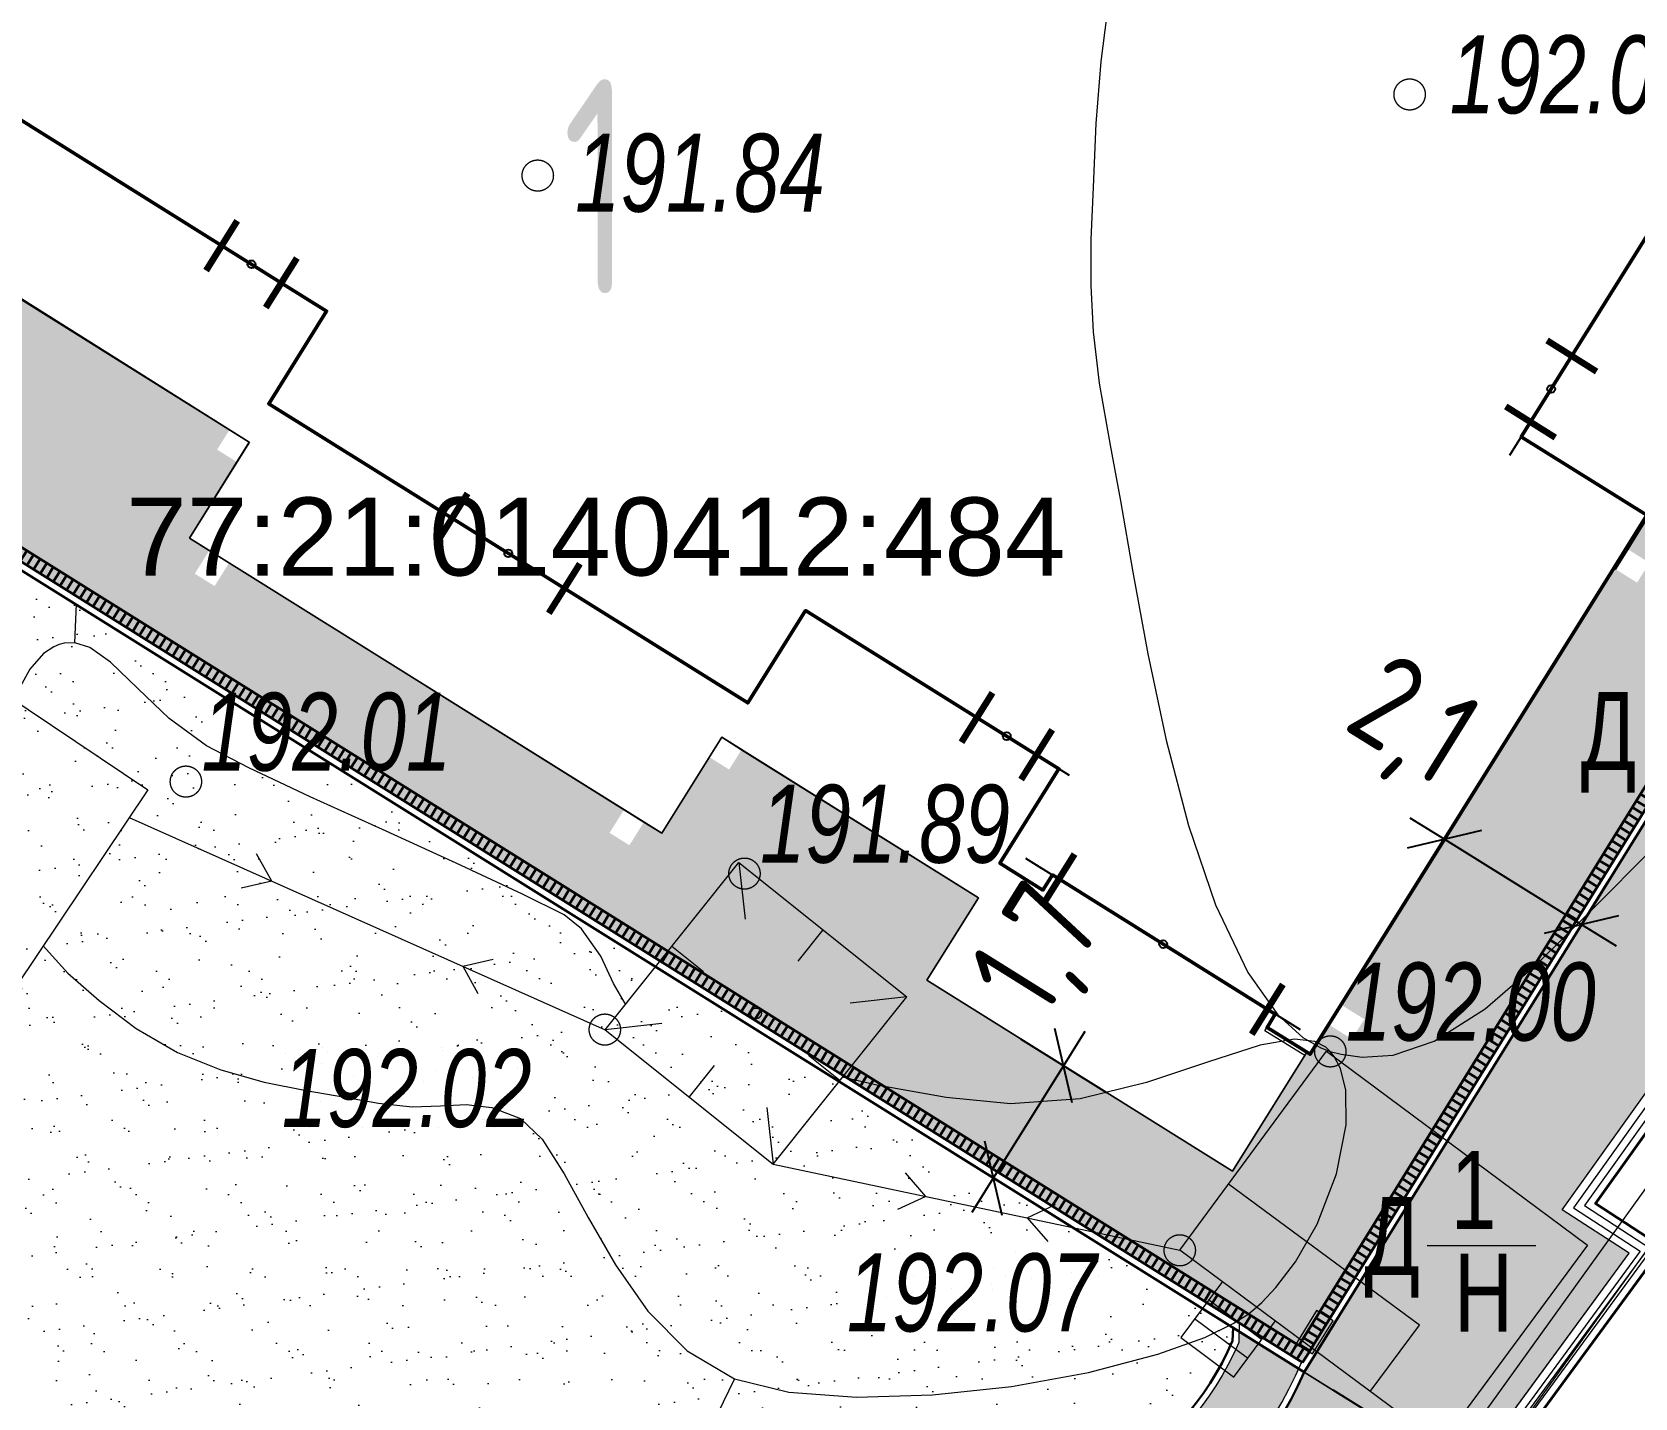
# Model space of a CAD drawing. Header units: millimetres. Extents: x -38151500 to -27467627, y -20617104 to -20349562.
# Drawn here: x -32385421 to -32364874, y -20502633 to -20485120 of the extents above; entities that cross this region are included whole.
import ezdxf
from ezdxf.xclip import XClip

# ---------------------------------------------------------------- set-up
doc = ezdxf.new("R2010")
doc.units = ezdxf.units.MM
doc.header["$MEASUREMENT"] = 0
doc.header["$XCLIPFRAME"] = 0
for name, color, linetype in [('!!! ПОДОСНОВА', 7, 'Continuous'), ('ЛИВНЕВКА лотки', 7, 'Continuous'), ('Новый_РАЗМЕРЫ', 7, 'Continuous')]:
    doc.layers.add(name, color=color, linetype=linetype)
for name, color, linetype, lineweight in [('ЛИВНЕВКА лотки_Ном._пера__220', 220, 'Continuous', 13), ('ЛИВНЕВКА лотки_Ном._пера__5', 5, 'Continuous', 30), ('Новый_Defpoints_Ном._пера__16', 16, 'Continuous', 20), ('Новый_Defpoints_Ном._пера__7', 7, 'Continuous', 25), ('Новый_ГП_БК_08.20_Ном._пера__5', 5, 'Continuous', 30), ('Новый_ГП_Благоустройство штриховка_Ном._пера__246', 246, 'Continuous', 13), ('Новый_ГП_Граница участка_Ном._пера__1', 1, 'Continuous', 40), ('Новый_ГП_Здание сооружение_Ном._пера__16', 16, 'Continuous', 20), ('Новый_ГП_Здание сооружение_Ном._пера__22', 22, 'Continuous', 50), ('Новый_ГП_Ограждение_Ном._пера__152', 152, 'Continuous', 18), ('Новый_ГП_озеленение_газон_Ном._пера__74', 74, 'Continuous', 20), ('Новый_ГП_Текст_Ном._пера__7', 7, 'Continuous', 25), ('Новый_ГТ-сооружение_ ограждение_Ном._пера__19', 7, 'Continuous', 90), ('Новый_РАЗМЕРЫ_Ном._пера__7', 7, 'Continuous', 25), ('Чертеж_1_ГП_Топография_Ном._пера__253', 252, 'Continuous', 18), ('Чертеж_1_Новофедоровское_снт 28_07$0$tp_Здания_Ном._пера__253', 252, 'Continuous', 18), ('Чертеж_1_Новофедоровское_снт 28_07$0$tp_отметки_новые_Ном._пера__253', 252, 'Continuous', 18), ('Чертеж_1_Новый_ГП_Топография_Ном._пера__253', 252, 'Continuous', 18), ('Чертеж_1_Новый_Новофедоровское_снт 28_07$0$tp_Здания_Ном._пера__253', 252, 'Continuous', 18), ('Чертеж_1_Новый_Новофедоровское_снт 28_07$0$tp_Здания_Ном._пера__7', 7, 'Continuous', 18), ('Чертеж_1_Новый_Новофедоровское_снт 28_07$0$tp_ЛЭП нн_Ном._пера__253', 252, 'Continuous', 18), ('Чертеж_1_Новый_Новофедоровское_снт 28_07$0$tp_Ограждения ДЕР_Ном._пера__253', 252, 'Continuous', 18), ('Чертеж_1_Новый_Новофедоровское_снт 28_07$0$tp_отметки_новые_Ном._пера__7', 7, 'Continuous', 18), ('Чертеж_1_Новый_Новофедоровское_снт 28_07$0$tp_рельеф_Ном._пера__253', 252, 'Continuous', 18), ('Чертеж_1_Новый_Новофедоровское_снт 28_07$0$U_Водопровод_Ном._пера__253', 252, 'Continuous', 18)]:
    doc.layers.add(name, color=color, linetype=linetype, lineweight=lineweight)
doc.layers.add('Новый_ГП_Тротуар_Дорожки_Ном._пера__24', color=7, linetype='Continuous', lineweight=20, true_color=0x4f1400)
doc.styles.add('РЎР“Р•РќР•Р\xa0РР\xa0_РЎРўРР›Р¬_1', font='arial.ttf', dxfattribs={"width": 0.75})
doc.styles.add('РЎР“Р•РќР•Р\xa0РР\xa0_РЎРўРР›Р¬_3', font='arial.ttf', dxfattribs={"width": 0.749999})
doc.styles.add('РЎР“Р•РќР•Р\xa0РР\xa0_РЎРўРР›Р¬_5', font='arial.ttf')
doc.styles.add('РЎР“Р•РќР•Р\xa0РР\xa0_РЎРўРР›Р¬_6', font='', dxfattribs={"width": 0.8})
doc.styles.add('РЎР“Р•РќР•Р\xa0РР\xa0_РЎРўРР›Р¬_7', font='')
doc.styles.get('РЎР“Р•РќР•Р\xa0РР\xa0_РЎРўРР›Р¬_6').set_extended_font_data('GOST_type_A')
doc.styles.get('РЎР“Р•РќР•Р\xa0РР\xa0_РЎРўРР›Р¬_7').set_extended_font_data('GOST_type_A')
doc.dimstyles.new('СГЕНЕРИР_СТИЛЬ__2', dxfattribs={"dimtxt": 1200, "dimasz": 658.316413, "dimexe": 0.18, "dimexo": 437.5, "dimgap": 0, "dimtad": 1, "dimdec": 1, "dimlfac": 0.001, "dimzin": 0, "dimdsep": 46, "dimtxsty": 'РЎР“Р•РќР•Р\xa0РР\xa0_РЎРўРР›Р¬_7', "dimblk": 'ARROWHEAD_6', "dimblk1": 'ARROWHEAD_6', "dimblk2": 'ARROWHEAD_6', "dimcen": 0.09, "dimclrd": 7, "dimclre": 7, "dimclrt": 7, "dimadec": 1, "dimazin": 0, "dimtfac": 1, "dimtdec": 4, "dimtmove": 0, "dimatfit": 3, "dimfxl": 0, "dimtolj": 1, "dimtzin": 0, "dimarcsym": 0})
pattern_1 = [(37.5, (5709271.23, 0), (-24.0004694, 734.119856), [0, -579.12, 0, -647.7, 0, -619.125]), (7.5, (5709271.2, 0), (674.284925, 1075.23765), [0, -312.42, 0, -521.97, 0, -200.025]), (327.5, (5708802.6, 0), (1186.488555, 2.155777), [0, -190.5, 0, -685.8, 0, -895.35]), (317.5, (5708802.6, 0), (1145.334679, 334.393985), [0, -95.25, 0, -449.58, 0, -514.35])]
pattern_2 = [(57.9963, (-32353105.87, -20487316.09), (-84.80138, 52.99742), [])]
pattern_3 = [(148.21604, (-32353105.87, -20487316.09), (52.6718, 85.004), [])]

# ---------------------------------------------------------------- blocks, each defined once
blk = doc.blocks.new('Чертеж_5_1', base_point=(5709271, 0))
at = {"layer": 'Чертеж_1_Новый_ГП_Топография_Ном._пера__253', "color": 252, "lineweight": 18, "flags": 128}
for points in [[(-32412929, -20517064), (-32412889, -20517000), (-32402402, -20499900), (-32376232, -20516708), (-32364671, -20500671), (-32354755, -20487867), (-32356509, -20480650), (-32358514, -20473503), (-32364007, -20475465), (-32366862, -20474628), (-32381133, -20465849), (-32371184, -20449640), (-32378793, -20444942), (-32419824, -20512686)], [(-32381959, -20466500), (-32362559, -20478480), (-32360089, -20474480), (-32355649, -20486530), (-32365379, -20500140), (-32364519, -20500700), (-32375879, -20516190), (-32376209, -20516730), (-32376479, -20516560), (-32400959, -20500980), (-32390279, -20483870), (-32391989, -20482750)]]:
    blk.add_lwpolyline(points, close=True, dxfattribs=at)
at = {"layer": 'Чертеж_1_Новый_Новофедоровское_снт 28_07$0$tp_Здания_Ном._пера__253', "color": 252, "lineweight": 18, "flags": 128}
for points in [[(-32388186, -20501169), (-32393103, -20497871), (-32388855, -20491538), (-32383938, -20494836)], [(-32370706, -20500736), (-32368829, -20498186), (-32365484, -20500673), (-32367361, -20503223)]]:
    blk.add_lwpolyline(points, close=True, dxfattribs=at)
for points in [[(-32368267, -20502549), (-32367635, -20501698), (-32370086, -20499894)], [(-32367539, -20500678), (-32366143, -20500678)], [(-32370163, -20501140), (-32370697, -20501859), (-32370018, -20502363)], [(-32369660, -20501882), (-32370339, -20501377)], [(-32369839, -20502123), (-32370518, -20501618)], [(-32369484, -20501644), (-32370025, -20502372)]]:
    blk.add_lwpolyline(points, dxfattribs=at)
at = {"layer": 'Чертеж_1_Новый_Новофедоровское_снт 28_07$0$tp_Здания_Ном._пера__7', "color": 7, "lineweight": 18, "flags": 128}
for points in [[(-32378075, -20497912), (-32376361, -20495769)], [(-32376361, -20495769), (-32374207, -20497492)], [(-32376361, -20495769), (-32376278, -20496494)], [(-32375284, -20496631), (-32375605, -20497032)], [(-32377218, -20496841), (-32376814, -20497164)], [(-32375921, -20499635), (-32374207, -20497492)], [(-32374207, -20497492), (-32374932, -20497571)], [(-32377350, -20497833), (-32378075, -20497912)], [(-32378075, -20497912), (-32375921, -20499635)], [(-32375468, -20498240), (-32375064, -20498563)], [(-32376676, -20498372), (-32376998, -20498773)], [(-32376003, -20498910), (-32375921, -20499635)]]:
    blk.add_lwpolyline(points, dxfattribs=at)
at = {"layer": 'Чертеж_1_Новый_Новофедоровское_снт 28_07$0$tp_Здания_Ном._пера__7', "color": 7, "lineweight": 18}
blk.add_circle((-32376141, -20497702), 68.6, dxfattribs=at)
at = {"layer": 'Чертеж_1_Новый_Новофедоровское_снт 28_07$0$tp_ЛЭП нн_Ном._пера__253', "color": 252, "lineweight": 18, "flags": 128}
for points in [[(-32384176, -20495191), (-32378075, -20497912)], [(-32382349, -20496005), (-32382542, -20495655)], [(-32382349, -20496005), (-32382739, -20496096)], [(-32379901, -20497097), (-32379512, -20497007)], [(-32379901, -20497097), (-32379708, -20497448)], [(-32375921, -20499635), (-32370706, -20500736)], [(-32373964, -20500048), (-32374226, -20499746)], [(-32373964, -20500048), (-32374326, -20500218)], [(-32372663, -20500323), (-32372301, -20500153)], [(-32372663, -20500323), (-32372400, -20500625)]]:
    blk.add_lwpolyline(points, dxfattribs=at)
at = {"layer": 'Чертеж_1_Новый_Новофедоровское_снт 28_07$0$tp_Ограждения ДЕР_Ном._пера__253', "color": 252, "lineweight": 18, "flags": 128}
blk.add_lwpolyline([(-32364007, -20475465), (-32358514, -20473503), (-32356508, -20480652), (-32354755, -20487867), (-32364671, -20500671), (-32374429, -20513890), (-32374676, -20514232)], dxfattribs=at)
at = {"layer": 'Чертеж_1_Новый_Новофедоровское_снт 28_07$0$tp_отметки_новые_Ном._пера__7', "color": 7, "lineweight": 18}
for centre in [(-32367762, -20485920), (-32378939, -20486960), (-32383449, -20494730), (-32376289, -20495910), (-32378079, -20497910), (-32368779, -20498190), (-32370709, -20500740)]:
    blk.add_circle(centre, 200, dxfattribs=at)
at = {"layer": 'Чертеж_1_Новый_Новофедоровское_снт 28_07$0$tp_рельеф_Ном._пера__253', "color": 252, "lineweight": 18, "flags": 128}
for points in [[(-32371598, -20484524), (-32371722, -20485499), (-32371786, -20486294), (-32371820, -20487110), (-32371847, -20487779), (-32371851, -20488373), (-32371820, -20488963), (-32371741, -20489620), (-32371599, -20490415), (-32371470, -20491131), (-32371312, -20492046), (-32371119, -20493091), (-32370883, -20494197), (-32370595, -20495294), (-32370249, -20496311), (-32369836, -20497179), (-32369452, -20497720), (-32369131, -20498012), (-32368900, -20498144), (-32368779, -20498190), (-32368641, -20498227), (-32368371, -20498265), (-32367972, -20498237), (-32367448, -20498058), (-32366793, -20497643), (-32366122, -20497062), (-32365417, -20496366), (-32364662, -20495605)], [(-32384875, -20492950), (-32384852, -20492451)], [(-32377819, -20497575), (-32377968, -20497319), (-32378131, -20496969), (-32378377, -20496617), (-32378600, -20496437), (-32379135, -20496173), (-32379986, -20495777), (-32380931, -20495346), (-32381855, -20494924), (-32382644, -20494552), (-32383183, -20494273), (-32383663, -20493923), (-32384065, -20493538), (-32384416, -20493198), (-32384679, -20493012), (-32384875, -20492950), (-32385008, -20492955), (-32385075, -20492973), (-32385143, -20493002), (-32385273, -20493090), (-32385450, -20493288), (-32385650, -20493655), (-32385659, -20493683)], [(-32385279, -20496836), (-32384962, -20497187), (-32384561, -20497539), (-32384087, -20497894), (-32383556, -20498205), (-32383002, -20498427), (-32382446, -20498583), (-32381909, -20498692), (-32381413, -20498775), (-32380979, -20498853), (-32380549, -20498902), (-32380187, -20498889), (-32379858, -20498872), (-32379528, -20498907), (-32379160, -20499048), (-32378882, -20499313), (-32378600, -20499759), (-32378294, -20500319), (-32377943, -20500928), (-32377527, -20501519), (-32377024, -20502028), (-32376416, -20502387), (-32375722, -20502559), (-32374854, -20502624), (-32373880, -20502595), (-32372866, -20502485), (-32371880, -20502306), (-32370988, -20502073), (-32370387, -20501856), (-32370025, -20501680), (-32369834, -20501558), (-32369755, -20501495), (-32369659, -20501409), (-32369476, -20501216), (-32369227, -20500889), (-32368949, -20500403), (-32368699, -20499758), (-32368576, -20499132), (-32368580, -20498688), (-32368649, -20498408), (-32368729, -20498255), (-32368779, -20498190), (-32368837, -20498135), (-32368976, -20498063), (-32369239, -20498033), (-32369680, -20498111), (-32370354, -20498327), (-32371134, -20498587), (-32371986, -20498797), (-32372879, -20498862), (-32373704, -20498780), (-32374593, -20498622), (-32375037, -20498518)], [(-32376416, -20502387), (-32376634, -20502837)]]:
    blk.add_lwpolyline(points, dxfattribs=at)
at = {"layer": 'Чертеж_1_Новый_Новофедоровское_снт 28_07$0$U_Водопровод_Ном._пера__253', "color": 252, "lineweight": 18, "flags": 128}
blk.add_lwpolyline([(-32363198, -20497803), (-32371294, -20509064)], dxfattribs=at)
at = {"layer": 'Чертеж_1_ГП_Топография_Ном._пера__253', "color": 252, "lineweight": 18, "insert": (-32384214, -20491595), "char_height": 1000, "attachment_point": 4, "style": 'РЎР“Р•РќР•Р\xa0РР\xa0_РЎРўРР›Р¬_5'}
blk.add_mtext('\\A1;{\\pql;\\fArial|b0|i0|c204|p0;\\W1.000000;77:21:0140412:484}', dxfattribs=at)
at = {"layer": 'Чертеж_1_Новофедоровское_снт 28_07$0$tp_Здания_Ном._пера__253', "color": 252, "lineweight": 18, "char_height": 1000, "style": 'РЎР“Р•РќР•Р\xa0РР\xa0_РЎРўРР›Р¬_3'}
for s, insert, attachment_point in [('\\A1;{\\pql;\\fArial|b0|i0|c204|p0;\\W0.749999;Д}', (-32365569, -20494872), 7), ('\\A1;{\\pql;\\fArial|b0|i0|c204|p0;\\W0.749999;1}', (-32367234, -20499966), 4), ('\\A1;{\\pql;\\fArial|b0|i0|c204|p0;\\W0.749999;Д}', (-32368340, -20501348), 7), ('\\A1;{\\pql;\\fArial|b0|i0|c204|p0;\\W0.749999;Н}', (-32367193, -20501281), 4)]:
    blk.add_mtext(s, dxfattribs=dict(at, insert=insert, attachment_point=attachment_point))
at = {"layer": 'Чертеж_1_Новофедоровское_снт 28_07$0$tp_отметки_новые_Ном._пера__253', "color": 252, "lineweight": 18, "char_height": 1000, "attachment_point": 7, "style": 'РЎР“Р•РќР•Р\xa0РР\xa0_РЎРўРР›Р¬_1'}
for s, insert in [('\\A1;{\\pql;\\fArial|b0|i1|c204|p0;\\W0.750000;192.09}', (-32367250, -20486177)), ('\\A1;{\\pql;\\fArial|b0|i1|c204|p0;\\W0.750000;191.84}', (-32378461, -20487438)), ('\\A1;{\\pql;\\fArial|b0|i1|c204|p0;\\W0.750000;192.01}', (-32383250, -20494605)), ('\\A1;{\\pql;\\fArial|b0|i1|c204|p0;\\W0.750000;191.89}', (-32376090, -20495785)), ('\\A1;{\\pql;\\fArial|b0|i1|c204|p0;\\W0.750000;192.00}', (-32368580, -20498065)), ('\\A1;{\\pql;\\fArial|b0|i1|c204|p0;\\W0.750000;192.02}', (-32382221, -20499174)), ('\\A1;{\\pql;\\fArial|b0|i1|c204|p0;\\W0.750000;192.07}', (-32374977, -20501794))]:
    blk.add_mtext(s, dxfattribs=dict(at, insert=insert))
blk = doc.blocks.new('Стена_18_5', base_point=(-32390447, -20488859))
at = {"layer": 'ЛИВНЕВКА лотки_Ном._пера__5', "linetype": 'Continuous', "lineweight": 30}
h = blk.add_hatch(dxfattribs=at)
h.set_pattern_fill('Настил_01_90_гр_0005', color=5, style=0, pattern_type=2)
h.set_pattern_definition(pattern_2)
h.paths.add_polyline_path([(-32390227, -20488808), (-32390312, -20488944), (-32369269, -20502095), (-32369184, -20501959)])
h = blk.add_hatch(dxfattribs=at)
h.set_pattern_fill('Настил_01_90_гр_0005', color=5, style=0, pattern_type=2)
h.set_pattern_definition(pattern_2)
h.paths.add_polyline_path([(-32369269, -20502095), (-32369133, -20502180), (-32369184, -20501959)])
h = blk.add_hatch(dxfattribs=at)
h.set_pattern_fill('Настил_01_90_гр_0005', color=5, style=0, pattern_type=2)
h.set_pattern_definition(pattern_2)
h.paths.add_polyline_path([(-32369184, -20501959), (-32369133, -20502180), (-32369049, -20502044)])
at = {"layer": 'ЛИВНЕВКА лотки_Ном._пера__5', "color": 5, "lineweight": 30, "flags": 128}
for points in [[(-32390312, -20488944), (-32369133, -20502180)], [(-32369184, -20501959), (-32390227, -20488808)], [(-32369133, -20502180), (-32369049, -20502044)]]:
    blk.add_lwpolyline(points, dxfattribs=at)
blk = doc.blocks.new('Стена_19_5', base_point=(-32369133, -20502180))
at = {"layer": 'ЛИВНЕВКА лотки_Ном._пера__5', "linetype": 'Continuous', "lineweight": 30}
h = blk.add_hatch(dxfattribs=at)
h.set_pattern_fill('Настил_01_90_гр_0005', color=5, style=0, pattern_type=2)
h.set_pattern_definition(pattern_3)
h.paths.add_polyline_path([(-32359137, -20485745), (-32358965, -20485769), (-32359022, -20485559)])
h = blk.add_hatch(dxfattribs=at)
h.set_pattern_fill('Настил_01_90_гр_0005', color=5, style=0, pattern_type=2)
h.set_pattern_definition(pattern_3)
h.paths.add_polyline_path([(-32359137, -20485745), (-32369184, -20501959), (-32369049, -20502044), (-32359080, -20485955)])
h = blk.add_hatch(dxfattribs=at)
h.set_pattern_fill('Настил_01_90_гр_0005', color=5, style=0, pattern_type=2)
h.set_pattern_definition(pattern_3)
h.paths.add_polyline_path([(-32359137, -20485745), (-32359080, -20485955), (-32358965, -20485769)])
at = {"layer": 'ЛИВНЕВКА лотки_Ном._пера__5', "color": 5, "lineweight": 30, "flags": 128}
for points in [[(-32358965, -20485769), (-32359022, -20485559)], [(-32359137, -20485745), (-32369184, -20501959)], [(-32369049, -20502044), (-32358965, -20485769)]]:
    blk.add_lwpolyline(points, dxfattribs=at)
blk = doc.blocks.new('Стена_29_5', base_point=(-32369048, -20502043))
at = {"layer": 'ЛИВНЕВКА лотки_Ном._пера__220', "linetype": 'Continuous', "lineweight": 13}
blk.add_hatch(color=220, dxfattribs=at).paths.add_polyline_path([(-32369006, -20502069), (-32368742, -20501644), (-32368955, -20501513), (-32369218, -20501938)])
at = {"layer": 'ЛИВНЕВКА лотки_Ном._пера__220', "color": 220, "lineweight": 13, "flags": 128}
for points in [[(-32368955, -20501513), (-32369218, -20501938)], [(-32368742, -20501644), (-32368955, -20501513)], [(-32369006, -20502069), (-32368742, -20501644)], [(-32369218, -20501938), (-32369006, -20502069)]]:
    blk.add_lwpolyline(points, dxfattribs=at)
blk = doc.blocks.new('*D78', base_point=(-32353106, -20487316))
at = {"layer": 'Новый_РАЗМЕРЫ_Ном._пера__7', "color": 7, "lineweight": 25}
for p, q in [((-32350833, -20490400), (-32350609, -20491354)), ((-32360939, -20507368), (-32350721, -20490877)), ((-32360387, -20507710), (-32368743, -20502532)), ((-32361051, -20506890), (-32360827, -20507845)), ((-32361213, -20507809), (-32360939, -20507368))]:
    blk.add_line(p, q, dxfattribs=at)
at = {"layer": 'Новый_РАЗМЕРЫ_Ном._пера__7', "color": 7, "lineweight": 25, "insert": (-32356640, -20499974), "char_height": 1200, "attachment_point": 7, "rotation": 58.2157, "style": 'РЎР“Р•РќР•Р\xa0РР\xa0_РЎРўРР›Р¬_7'}
blk.add_mtext('\\A1;{\\pql;\\fGOST_type_A|b0|i0|c0|p0;\\W1.000000;19,4}', dxfattribs=at)
blk = doc.blocks.new('ARROWHEAD_6')
at = {"color": 0, "linetype": 'Continuous', "lineweight": 0}
for p, q in [((-0.5, -0.5), (0.5, 0.5)), ((0, 0), (-1, 0))]:
    blk.add_line(p, q, dxfattribs=at)
blk = doc.blocks.new('*D84', base_point=(-32353106, -20487316))
at = {"layer": 'Новый_РАЗМЕРЫ_Ном._пера__7', "color": 7, "lineweight": 25}
for p, q in [((-32367659, -20496023), (-32366975, -20494918)), ((-32366840, -20495358), (-32367794, -20495582)), ((-32367759, -20495197), (-32367317, -20495470)), ((-32367317, -20495470), (-32365557, -20496561)), ((-32365899, -20497113), (-32365215, -20496009)), ((-32366034, -20496673), (-32365080, -20496449)), ((-32365557, -20496561), (-32365115, -20496835))]:
    blk.add_line(p, q, dxfattribs=at)
at = {"layer": 'Новый_РАЗМЕРЫ_Ном._пера__7', "color": 7, "lineweight": 25, "insert": (-32368789, -20494276), "char_height": 1200, "attachment_point": 7, "rotation": 328.2161, "style": 'РЎР“Р•РќР•Р\xa0РР\xa0_РЎРўРР›Р¬_7'}
blk.add_mtext('\\A1;{\\pql;\\fGOST_type_A|b0|i0|c0|p0;\\W1.000000;2,1}', dxfattribs=at)
blk = doc.blocks.new('*D85', base_point=(-32353106, -20487316))
at = {"layer": 'Новый_РАЗМЕРЫ_Ном._пера__7', "color": 7, "lineweight": 25}
for p, q in [((-32372751, -20498029), (-32371649, -20498718)), ((-32372090, -20498851), (-32372310, -20497896)), ((-32371925, -20497933), (-32372200, -20498373)), ((-32372200, -20498373), (-32373100, -20499813)), ((-32373651, -20499469), (-32372549, -20500157)), ((-32373210, -20499336), (-32372990, -20500290)), ((-32373100, -20499813), (-32373375, -20500254))]:
    blk.add_line(p, q, dxfattribs=at)
at = {"layer": 'Новый_РАЗМЕРЫ_Ном._пера__7', "color": 7, "lineweight": 25, "insert": (-32372220, -20497952), "char_height": 1200, "attachment_point": 7, "rotation": 58, "style": 'РЎР“Р•РќР•Р\xa0РР\xa0_РЎРўРР›Р¬_7'}
blk.add_mtext('\\A1;{\\pql;\\fGOST_type_A|b0|i0|c0|p0;\\W1.000000;1,7}', dxfattribs=at)

msp = doc.modelspace()

# ---------------------------------------------------------------- hatches: boundary and pattern name
at = {"layer": 'Новый_ГП_Благоустройство штриховка_Ном._пера__246', "linetype": 'Continuous', "lineweight": 13}
h = msp.add_hatch(dxfattribs=at)
h.set_pattern_fill('щебень_0005', color=246, style=0, pattern_type=2)
h.set_pattern_definition([(0, (5709271.23, 0), (461.88, 400), [230.94, -461.88]), (0, (5709617.64, 200), (461.88, 400), [230.94, -461.88]), (120, (5709040.3, 0), (461.880242, 399.999953), [230.94, -230.94]), (120, (5709502.2, 0), (461.880242, 399.999953), [230.94, -230.94]), (60, (5709271.23, 0), (230.9399192, 799.9996736), [230.94, -230.94, 230.94, -692.82])])
h.paths.add_polyline_path([(-32365653.41, -20480826.98), (-32361879.6, -20483184.77), (-32362568.54, -20484287.32), (-32362271.7, -20484472.75), (-32362430.64, -20484727.18), (-32362727.52, -20484541.73), (-32363495.84, -20485771.31), (-32361885.91, -20486777.3), (-32362018.33, -20486989.29), (-32361720.67, -20487175.23), (-32361879.61, -20487429.67), (-32362177.3, -20487243.77), (-32364960.58, -20491754.25), (-32364687.64, -20491924.76), (-32364846.58, -20492179.2), (-32365142.91, -20491994.06), (-32368640.97, -20497590.83), (-32368343.31, -20497776.77), (-32368502.25, -20498031.21), (-32368799.97, -20497845.21), (-32369038.47, -20498226.81), (-32369080.73, -20498200.09), (-32370034.45, -20499726.35), (-32373952.89, -20497278.17), (-32373289.93, -20496218.51), (-32376325.85, -20494321.95), (-32376485.35, -20494575.84), (-32376739.68, -20494416.87), (-32377349.28, -20495392.25), (-32377578.01, -20495249.83), (-32377763.24, -20495546.52), (-32378017.67, -20495387.58), (-32377832.13, -20495090.56), (-32382895.7, -20491926.95), (-32383081.01, -20492223.61), (-32383335.45, -20492064.67), (-32383149.12, -20491767.69), (-32383404.2, -20491608.64), (-32382794.4, -20490633.46), (-32383049.18, -20490474.3), (-32382889.78, -20490220.45), (-32387265.67, -20487485.34), (-32386233.07, -20485831.53), (-32386275.2, -20485805.26), (-32384314.74, -20482667.86), (-32385943.13, -20481650.32), (-32390448.48, -20488860.69), (-32369132.9, -20502179.64), (-32358964.54, -20485769.49), (-32359987.46, -20482041.09), (-32358923.48, -20480338.31), (-32361469.9, -20478747.18), (-32362533.88, -20480449.96), (-32370810.75, -20475276.08), (-32371221.18, -20475932.93), (-32377609.72, -20471937.59), (-32378246.92, -20472957.33), (-32377865.26, -20473195.82), (-32377679.73, -20472898.84), (-32377425.3, -20473057.78), (-32377610.84, -20473354.8), (-32372098.49, -20476799.3), (-32371912.49, -20476501.56), (-32371658.06, -20476660.5), (-32371844.16, -20476958.22), (-32370279.51, -20477935.92), (-32369723.1, -20477045.47), (-32365351.42, -20479777.21), (-32365721.34, -20480369.09), (-32365466.91, -20480528.03)])
h = msp.add_hatch(dxfattribs=at)
h.set_pattern_fill('Гравий_0005', color=246, style=0, pattern_type=2)
h.set_pattern_definition([(0, (5709271.23, 43.3), (173.2051, 300), [0, -25, 50, -271.4102]), (0, (5709271.23, -43.3), (173.2051, 300), [0, -25, 50, -271.4102]), (60, (5709271.23, 3e-09), (-173.2050711, 300.0000167), [50, -296.4102]), (60, (5709371.23, 3e-09), (-173.2050711, 300.0000167), [0, -296.4102, 50, 0, 0, 0]), (120, (5709271.23, 3e-09), (-346.4101711, 1.67e-05), [0, -296.4102, 50, 0, 0, 0]), (120, (5709371.23, 3e-09), (-346.4101711, 1.67e-05), [50, -296.4102])])
h.paths.add_polyline_path([(-32386045.03, -20491721.05), (-32386951.75, -20491154.4, 0.006807), (-32386854.78, -20491982.72, -0.30621343), (-32387696.71, -20493067.27, 0.00411393), (-32389797.65, -20493818.08, 0.26660493), (-32392163.03, -20497442.37, 0.07801415), (-32391928.89, -20500578.76, 0.17230908), (-32386801.29, -20507904.97, 0.34890477), (-32380840.64, -20507074.29, -0.2585313), (-32376447.91, -20505095.61, 0.01365443), (-32373936.39, -20505139.94, 0.31448357), (-32369183.16, -20502258.84), (-32369950.33, -20501779.39), (-32369952.07, -20501920.58, -0.32180124), (-32373908.31, -20504299.62, -0.01377077), (-32376394.98, -20504257.14, 0.25527026), (-32381480.77, -20506528.05, -0.34324386), (-32386344.31, -20507199.11, -0.17120311), (-32391114.77, -20500371.13, -0.07785365), (-32391324.95, -20497500.11, -0.26369996), (-32389458.61, -20494588.46, -0.00400279), (-32387426.97, -20493862.81, 0.31752829), (-32386012.55, -20491944, -0.00656868)])
at = {"layer": 'Новый_ГП_озеленение_газон_Ном._пера__74', "linetype": 'Continuous', "lineweight": 20}
h = msp.add_hatch(dxfattribs=at)
h.set_pattern_fill('AR_SAND_0005', color=74, style=0, pattern_type=2)
h.set_pattern_definition(pattern_1)
h.paths.add_polyline_path([(-32362559.34, -20480339.25), (-32361495.34, -20478636.95), (-32358791.74, -20480279.15), (-32360180.15, -20482501.88), (-32359157.83, -20486233.31), (-32369114.47, -20502301.8), (-32367023.74, -20503608.39), (-32364948.25, -20500778.34), (-32365805.04, -20500220.42), (-32355985.17, -20486484.71), (-32360157.24, -20475161.87), (-32362461.2, -20478892.84), (-32376535.84, -20470201.39), (-32377674.53, -20472041.01), (-32371351.9, -20475991.19), (-32370836.34, -20475165.83)])
h = msp.add_hatch(dxfattribs=at)
h.set_pattern_fill('AR_SAND_0005', color=74, style=0, pattern_type=2)
h.set_pattern_definition(pattern_1)
h.paths.add_polyline_path([(-32399843.27, -20499759.47), (-32400546.81, -20500886.58), (-32376306.25, -20516314.19), (-32376128.16, -20516022.78), (-32367023.74, -20503608.39), (-32369114.56, -20502301.71, -0.31824529), (-32373938.91, -20505219.97, -0.01364481), (-32376453.02, -20505175.46, 0.25887197), (-32380779.38, -20507125.97, -0.34937632), (-32386844.9, -20507972.13, -0.17240479), (-32392006.42, -20500598.54, -0.07802911), (-32392242.85, -20497436.84, -0.26683861), (-32389829.69, -20493744.62, -0.00412415), (-32387722.3, -20492991.46, 0.3045295), (-32386935.14, -20491985.23, -0.0082483), (-32387037.3, -20491100.93), (-32389717.06, -20489426.28), (-32395713.89, -20499021.83), (-32394834.76, -20499571.23), (-32396318.37, -20501945.51)])
h = msp.add_hatch(dxfattribs=at)
h.set_pattern_fill('AR_SAND_0005', color=74, style=0, pattern_type=2)
h.set_pattern_definition(pattern_1)
h.paths.add_polyline_path([(-32387401.2, -20493938.54, 0.0039917), (-32389426.03, -20494661.72, 0.26337026), (-32391245.13, -20497505.57, 0.0778382), (-32391037.23, -20500351.37, 0.17108697), (-32386300.89, -20507131.79, 0.342622), (-32381541.43, -20506475.67, -0.2549845), (-32376390.01, -20504177.28, 0.01378343), (-32373905.45, -20504219.58, 0.32100241), (-32370031.46, -20501902.59), (-32370025.16, -20501732.63), (-32385953.71, -20491778.12, 0.00907042), (-32385932.43, -20491938.77, -0.31833308)])

# ---------------------------------------------------------------- linework, layer by layer
at = {"layer": 'Новый_Defpoints_Ном._пера__16', "color": 16, "lineweight": 20}
msp.add_lwpolyline([(-32369038.38, -20498226.87), (-32369080.73, -20498200.09), (-32370034.52, -20499726.47), (-32373952.59, -20497278.35), (-32373289.93, -20496218.51), (-32376580.76, -20494162.42), (-32377349.34, -20495392.47), (-32383404.2, -20491608.97), (-32382635.8, -20490378.81), (-32387256.48, -20487470.61), (-32386232.8, -20485831.75), (-32386275.05, -20485805.01), (-32378246.44, -20472957.63), (-32361879.6, -20483184.77), (-32363495.41, -20485770.62), (-32361885.91, -20486777.3)], close=True, dxfattribs=at)
at = {"layer": 'Новый_Defpoints_Ном._пера__7', "color": 7, "lineweight": 25}
for points in [[(-32381801.68, -20488600.39), (-32383413.12, -20487593.82)], [(-32366477.32, -20490544.09), (-32365417.77, -20488847.84)], [(-32378171.76, -20492519.34), (-32380461.74, -20491088.89)], [(-32372120.85, -20494650.47), (-32373732.29, -20493643.9)], [(-32369161.53, -20497913.5), (-32372681.24, -20495714.86)]]:
    msp.add_lwpolyline(points, dxfattribs=at)
for centre in [(-32382607.4, -20488097.1), (-32365947.55, -20489695.96), (-32379316.75, -20491804.11), (-32372926.57, -20494147.19), (-32370921.39, -20496814.18)]:
    msp.add_circle(centre, 50, dxfattribs=at)
at = {"layer": 'Новый_ГП_БК_08.20_Ном._пера__5', "color": 5, "lineweight": 30}
msp.add_lwpolyline([(-32377674.53, -20472041.01), (-32371353.13, -20475992.83), (-32370836.32, -20475165.84), (-32362557.9, -20480336.95), (-32361495.34, -20478636.95), (-32358791.74, -20480279.15), (-32359958.45, -20482146.96), (-32358936.67, -20485876.4), (-32369114.56, -20502301.71), (-32390565.14, -20488896.22), (-32386010.82, -20481608.03)], dxfattribs=at)
msp.add_lwpolyline([(-32370031.46, -20501902.59, -0.32100241), (-32373905.45, -20504219.58, -0.01378343), (-32376390.01, -20504177.28, 0.2549845), (-32381541.43, -20506475.67, -0.342622), (-32386300.89, -20507131.79, -0.17108697), (-32391037.23, -20500351.37, -0.0778382), (-32391245.13, -20497505.57, -0.26337026), (-32389426.03, -20494661.72, -0.0039917), (-32387401.2, -20493938.54, 0.31833308), (-32385932.43, -20491938.77, -0.00907042), (-32385953.71, -20491778.12), (-32387037.3, -20491100.93, 0.0082483), (-32386935.14, -20491985.23, -0.3045295), (-32387722.3, -20492991.46, 0.00412415), (-32389829.69, -20493744.62, 0.26683861), (-32392242.85, -20497436.84, 0.07802911), (-32392006.42, -20500598.54, 0.17240479), (-32386844.9, -20507972.13, 0.34937632), (-32380779.39, -20507125.97, -0.25887197), (-32376453.02, -20505175.46, 0.01364481), (-32373938.91, -20505219.97, 0.31824529), (-32369114.56, -20502301.71), (-32370025.16, -20501732.63)], format="xyb", close=True, dxfattribs=at)
at = {"layer": 'Новый_ГП_Граница участка_Ном._пера__1', "color": 1, "lineweight": 40}
msp.add_lwpolyline([(-32381958.77, -20466500), (-32362558.77, -20478480), (-32360088.77, -20474480), (-32355648.77, -20486530), (-32365378.77, -20500140), (-32364518.77, -20500700), (-32375878.77, -20516190), (-32376208.77, -20516730), (-32376478.77, -20516560), (-32400958.77, -20500980), (-32390278.77, -20483870), (-32391988.77, -20482750)], close=True, dxfattribs=at)
at = {"layer": 'Новый_ГП_Здание сооружение_Ном._пера__16', "color": 16, "lineweight": 20}
msp.add_lwpolyline([(-32386232.8, -20485831.75), (-32387266.14, -20487485.45), (-32382635.8, -20490378.81), (-32382794.91, -20490633.14), (-32383404.2, -20491608.47), (-32377349.34, -20495392.47), (-32376580.76, -20494162.42), (-32373290.33, -20496218.5), (-32373952.52, -20497278.23), (-32370034.52, -20499726.47), (-32369107.37, -20498242.72), (-32369616.19, -20497924.77), (-32369483.95, -20497713.13), (-32372341.87, -20495927.28), (-32372463.53, -20496121.97), (-32373014.78, -20495777.52), (-32372256.98, -20494564.81), (-32375506.16, -20492537.02), (-32376246.87, -20493722.48), (-32382386.74, -20489885.89), (-32381644.86, -20488698.63)], close=True, dxfattribs=at)
at = {"layer": 'Новый_ГП_Здание сооружение_Ном._пера__22', "color": 22, "lineweight": 50}
msp.add_lwpolyline([(-32384155.52, -20482413.06), (-32386275.2, -20485805.26), (-32384625.78, -20486835.93), (-32382200.36, -20488351.5), (-32381644.86, -20488698.63), (-32382386.75, -20489885.89), (-32376246.87, -20493722.48), (-32375506.16, -20492537.02), (-32372256.98, -20494564.81), (-32373014.78, -20495777.52), (-32372463.22, -20496121.47), (-32372341.87, -20495927.28), (-32369483.95, -20497713.13), (-32369589.92, -20497882.73), (-32369038.47, -20498226.81), (-32365143.49, -20491994.99), (-32364719.63, -20491315.22), (-32366330.92, -20490308.37), (-32363787.3, -20486237.73)], dxfattribs=at)
at = {"layer": 'Новый_ГП_Ограждение_Ном._пера__152', "color": 152, "lineweight": 18}
msp.add_lwpolyline([(-32399756.41, -20499620.31), (-32400546.81, -20500886.58), (-32376306.25, -20516314.19), (-32376128.16, -20516022.78), (-32364948.25, -20500778.34), (-32365805.04, -20500220.42), (-32355985.17, -20486484.71), (-32360157.24, -20475161.87), (-32362461.13, -20478892.88), (-32381861.08, -20466912.91), (-32384195.28, -20470694.63), (-32384364.48, -20470587.99), (-32381926.21, -20466637.64), (-32362526.22, -20478617.63), (-32360111.59, -20474707.29), (-32355760.9, -20486514.9), (-32365520.86, -20500166.81), (-32364661.93, -20500726.11), (-32375961.9, -20516134.26), (-32376241.8, -20516592.28), (-32400821.45, -20500948.86), (-32399926.02, -20499514.33), (-32399756.54, -20499620.23)], dxfattribs=at)
msp.add_lwpolyline([(-32381893.65, -20466775.27), (-32362493.68, -20478755.25), (-32360134.41, -20474934.58), (-32355873.04, -20486499.81), (-32365662.95, -20500193.61), (-32364805.09, -20500752.22), (-32376045.03, -20516078.52), (-32376274.02, -20516453.24), (-32400684.13, -20500917.72), (-32390005.49, -20483809.91), (-32391716.31, -20482689.37)], close=True, dxfattribs=at)
at = {"layer": 'Новый_ГП_озеленение_газон_Ном._пера__74', "color": 74, "lineweight": 20}
msp.add_lwpolyline([(-32376528.62, -20470205.9), (-32377558.69, -20471855.5), (-32371236.03, -20475805.69), (-32370836.34, -20475165.83), (-32362559.34, -20480339.25), (-32361495.34, -20478636.95), (-32358791.74, -20480279.15), (-32359886.38, -20482031.57), (-32358864.78, -20485760.37), (-32369114.47, -20502301.8), (-32367023.74, -20503608.39), (-32364948.25, -20500778.34), (-32365805.04, -20500220.42), (-32355985.17, -20486484.71), (-32360157.24, -20475161.87), (-32362461.2, -20478892.84)], close=True, dxfattribs=at)
for points in [[(-32396318.37, -20501945.51), (-32399843.27, -20499759.47), (-32400546.81, -20500886.58), (-32376306.25, -20516314.19), (-32376128.16, -20516022.78), (-32367023.74, -20503608.39), (-32369114.56, -20502301.71, -0.31824529), (-32373938.91, -20505219.97, -0.01364481), (-32376453.02, -20505175.46, 0.25887197), (-32380779.38, -20507125.97, -0.34937632), (-32386844.9, -20507972.13, -0.17240479), (-32392006.42, -20500598.54, -0.07802911), (-32392242.85, -20497436.84, -0.26683861), (-32389829.69, -20493744.62, -0.00412415), (-32387722.3, -20492991.46, 0.3045295), (-32386935.14, -20491985.23, -0.0082483), (-32387037.3, -20491100.93), (-32389717.06, -20489426.28), (-32395713.89, -20499021.83), (-32394834.76, -20499571.23)], [(-32370025.16, -20501732.63), (-32370031.46, -20501902.59, -0.32100241), (-32373905.45, -20504219.58, -0.01378343), (-32376390.01, -20504177.28, 0.2549845), (-32381541.43, -20506475.67, -0.342622), (-32386300.89, -20507131.79, -0.17108697), (-32391037.23, -20500351.37, -0.0778382), (-32391245.13, -20497505.57, -0.26337026), (-32389426.03, -20494661.72, -0.0039917), (-32387401.2, -20493938.54, 0.31833308), (-32385932.43, -20491938.77, -0.00907042), (-32385953.71, -20491778.12)]]:
    msp.add_lwpolyline(points, format="xyb", close=True, dxfattribs=at)
at = {"layer": 'Новый_ГП_Тротуар_Дорожки_Ном._пера__24', "color": 28, "lineweight": 20, "true_color": 0x4f1400}
for points in [[(-32358964.54, -20485769.49), (-32369131.82, -20502177.9), (-32390447.4, -20488858.95), (-32385943.13, -20481650.32)], [(-32387265.67, -20487485.34), (-32382889.78, -20490220.45), (-32382889.64, -20490220.23), (-32382635.34, -20490379.1), (-32383404.2, -20491608.64), (-32383149.12, -20491767.69), (-32383149.55, -20491768.37), (-32382895.7, -20491926.95), (-32377832.13, -20495090.56), (-32377832.37, -20495090.93), (-32377578.01, -20495249.83), (-32377349.28, -20495392.25), (-32376580.77, -20494162.61), (-32376325.85, -20494321.95), (-32373289.93, -20496218.51), (-32373952.89, -20497278.17), (-32370034.45, -20499726.35), (-32369080.73, -20498200.09), (-32369038.47, -20498226.81), (-32368799.97, -20497845.21), (-32368799.91, -20497845.25), (-32368640.97, -20497590.83), (-32365142.91, -20491994.06), (-32365119.52, -20492008.67), (-32364960.58, -20491754.25), (-32362177.3, -20487243.77)]]:
    msp.add_lwpolyline(points, dxfattribs=at)
msp.add_lwpolyline([(-32369952.07, -20501920.58, -0.32180124), (-32373908.31, -20504299.62, -0.01377077), (-32376394.98, -20504257.14, 0.25527026), (-32381480.77, -20506528.05, -0.34324386), (-32386344.31, -20507199.11, -0.17120311), (-32391114.77, -20500371.13, -0.07785365), (-32391324.95, -20497500.11, -0.26369996), (-32389458.61, -20494588.46, -0.00400279), (-32387426.97, -20493862.81, 0.31752829), (-32386012.55, -20491944, -0.01011345), (-32386060.13, -20491600.41), (-32386963.78, -20491035.68, 0.00778103), (-32386854.78, -20491982.72, -0.30621343), (-32387696.71, -20493067.27, 0.00411393), (-32389797.65, -20493818.08, 0.26660493), (-32392163.03, -20497442.37, 0.07801415), (-32391928.89, -20500578.76, 0.17230908), (-32386801.29, -20507904.97, 0.34890477), (-32380840.64, -20507074.29, -0.2585313), (-32376447.91, -20505095.61, 0.01365443), (-32373936.39, -20505139.94, 0.31986094), (-32369145.63, -20502171.68), (-32369948.99, -20501669.63)], format="xyb", close=True, dxfattribs=at)
at = {"layer": 'Новый_ГТ-сооружение_ ограждение_Ном._пера__19', "color": 7, "lineweight": 90}
for p, q in [((-32382790.39, -20487540.66), (-32383187.75, -20488176.75)), ((-32382027.06, -20488017.46), (-32382424.4, -20488653.56)), ((-32365364.61, -20489470.57), (-32366000.7, -20489073.21)), ((-32365894.39, -20490318.71), (-32366530.49, -20489921.37)), ((-32379839.01, -20491035.73), (-32380236.37, -20491671.82)), ((-32378397.14, -20491936.4), (-32378794.48, -20492572.5)), ((-32373109.56, -20493590.74), (-32373506.92, -20494226.83)), ((-32372346.23, -20494067.54), (-32372743.57, -20494703.64)), ((-32372058.51, -20495661.7), (-32372455.87, -20496297.79)), ((-32369386.91, -20497330.57), (-32369784.25, -20497966.66))]:
    msp.add_line(p, q, dxfattribs=at)

# ---------------------------------------------------------------- block references
at = {"layer": '!!! ПОДОСНОВА', "color": 252, "lineweight": 40}
ref = msp.add_blockref('Чертеж_5_1', (5709271.23, 0), dxfattribs=at)
XClip(ref).set_block_clipping_path([(-32447502.6966846101, -20418838.4532491304), (-32447502.6966846101, -20510095.8116091713), (-32424922.1270352304, -20510095.8116091713), (-32419528.9893509001, -20521215.6831232607), (-32334163.1257211715, -20521215.6831232607), (-32334163.1257211715, -20418721.7424019799)])
at = {"layer": 'ЛИВНЕВКА лотки', "color": 5, "lineweight": 30}
for name, p in [('Стена_19_5', (-32369132.91, -20502179.64)), ('Стена_18_5', (-32390447.4, -20488858.95))]:
    msp.add_blockref(name, p, dxfattribs=at)
at = {"layer": 'ЛИВНЕВКА лотки', "color": 220, "lineweight": 13}
msp.add_blockref('Стена_29_5', (-32369048.31, -20502043.11), dxfattribs=at)

# ---------------------------------------------------------------- texts
at = {"layer": 'Новый_ГП_Текст_Ном._пера__7', "color": 7, "lineweight": 25, "insert": (-32378622.18, -20485725.81), "char_height": 2750, "attachment_point": 1, "rotation": 0.082526, "style": 'РЎР“Р•РќР•Р\xa0РР\xa0_РЎРўРР›Р¬_6'}
msp.add_mtext('\\A1;{\\pql;\\fGOST_type_A|b0|i0|c0|p0;\\W0.800000;1}', dxfattribs=at)

# ---------------------------------------------------------------- dimensions: what is measured, and where the dimension line sits
at = {"layer": 'Новый_РАЗМЕРЫ', "color": 7, "lineweight": 25}
for base, p1, p2, angle, picture, middle, turn in [((-32350721.22, -20490877.44), (-32369114.56, -20502301.71), (-32358964.54, -20485769.49), 58.215712, '*D78', (-32356332.03, -20498337.53), 58.215712), ((-32365557.23, -20496560.97), (-32367416.73, -20495630.96), (-32365656.72, -20496721.53), 328.216103, '*D84', (-32367540.98, -20494343.58), 328.216103), ((-32373099.78, -20499813.05), (-32371985.06, -20498507.71), (-32372884.7, -20499947.44), 237.999964, '*D85', (-32372147.63, -20496704.15), 57.999964)]:
    dim = msp.add_linear_dim(base=base, p1=p1, p2=p2, angle=angle, dimstyle='СГЕНЕРИР_СТИЛЬ__2', dxfattribs=at)
    dim.commit()
    dim.dimension.update_dxf_attribs({"geometry": picture, "text_midpoint": middle, "dimtype": 160, "text_rotation": turn})

doc.saveas('drawing.dxf')
